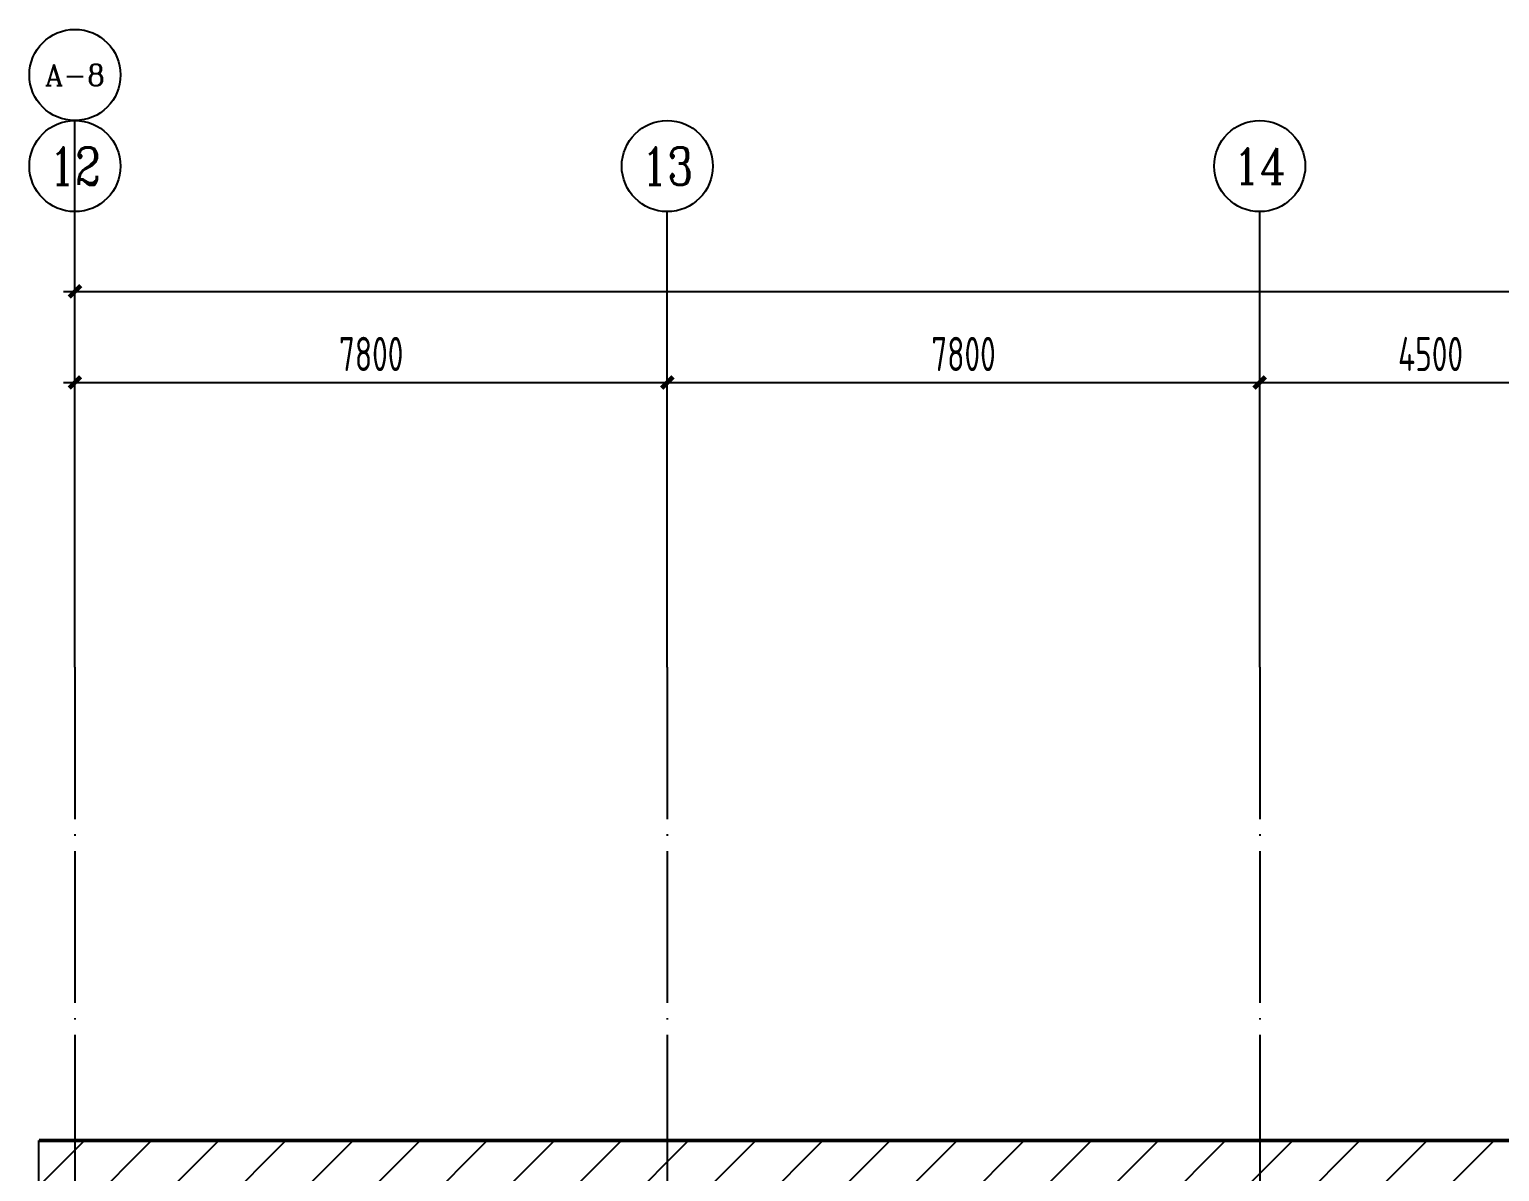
# Model space of a CAD drawing. Extents: x -502255 to 1362592, y -400300 to 332622.
# Drawn here: x -196185 to -176826, y -80590 to -65548 of the extents above; entities that cross this region are included whole.
import ezdxf
from ezdxf.enums import TextEntityAlignment as Align

# ---------------------------------------------------------------- set-up
doc = ezdxf.new("R2010")
doc.units = 0
doc.header["$LTSCALE"] = 1000
doc.header["$MEASUREMENT"] = 0
doc.linetypes.add('DOTE', pattern=[2.42, 2, -0.2, 0.02, -0.2])
for name, color, linetype in [('AXIS_TEXT', 7, 'Continuous'), ('HATCH', 253, 'Continuous'), ('S-DIM', 3, 'Continuous'), ('S-DOTE', 8, 'DOTE'), ('S-基础-筏板边线', 6, 'Continuous')]:
    doc.layers.add(name, color=color, linetype=linetype)
doc.styles.add('_TCH_AXIS', font='COMPLEX', dxfattribs={"bigfont": 'GBCBIG'})
doc.styles.add('COMPLEX', font='COMPLEX.shx', dxfattribs={"width": 0.65})
doc.styles.get("Standard").update_dxf_attribs({"font": 'tssdeng2.shx', "width": 0.7, "bigfont": '@@hztxt.shx'})
doc.dimstyles.new('TSSD_150_150', dxfattribs={"dimtxt": 450, "dimasz": 150, "dimexe": 150, "dimexo": 375, "dimgap": 150, "dimtad": 1, "dimdec": 0, "dimzin": 0, "dimdsep": 46, "dimtxsty": 'Standard', "dimblk": 'ARCHTICK', "dimcen": 0, "dimdle": 150, "dimclrt": 7, "dimadec": 0, "dimazin": 0, "dimtfac": 1, "dimtdec": 0, "dimtix": 1, "dimtmove": 2, "dimatfit": 3, "dimfxl": 1, "dimtolj": 1, "dimtzin": 0, "dimarcsym": 0})

# ---------------------------------------------------------------- blocks, each defined once
blk = doc.blocks.new('_ArchTick')
at = {"color": 0, "linetype": 'ByBlock', "const_width": 0.4}
blk.add_lwpolyline([(-0.5, -0.5), (0.5, 0.5)], dxfattribs=at)
blk = doc.blocks.new('*D2060')
at = {"layer": 'Defpoints', "color": 0, "transparency": 16777216}
for p in [(1004005, 262782), (996205, 259032), (1004005, 259032)]:
    blk.add_point(p, dxfattribs=at)
at = {"layer": 'S-DIM', "color": 0, "lineweight": -2, "transparency": 16777216}
for p, q in [((996205, 259407), (996205, 262932)), ((1004005, 259407), (1004005, 262932)), ((996055, 262782), (1004155, 262782))]:
    blk.add_line(p, q, dxfattribs=at)
at = {"layer": 'S-DIM', "color": 0, "lineweight": -2, "transparency": 16777216, "xscale": 150, "yscale": 150, "zscale": 150, "rotation": 180}
blk.add_blockref('_ArchTick', (996205, 262782), dxfattribs=at)
at = {"layer": 'S-DIM', "color": 0, "lineweight": -2, "transparency": 16777216, "xscale": 150, "yscale": 150, "zscale": 150}
blk.add_blockref('_ArchTick', (1004005, 262782), dxfattribs=at)
at = {"layer": 'S-DIM', "color": 7, "transparency": 16777216, "insert": (1000105, 263157), "char_height": 450, "attachment_point": 5}
blk.add_mtext('\\A1;7800', dxfattribs=at)
blk = doc.blocks.new('*D2061')
at = {"layer": 'Defpoints', "color": 0, "transparency": 16777216}
for p in [(1011805, 262782), (1004005, 259032), (1011805, 259032)]:
    blk.add_point(p, dxfattribs=at)
at = {"layer": 'S-DIM', "color": 0, "lineweight": -2, "transparency": 16777216}
for p, q in [((1004005, 259407), (1004005, 262932)), ((1011805, 259407), (1011805, 262932)), ((1003855, 262782), (1011955, 262782))]:
    blk.add_line(p, q, dxfattribs=at)
at = {"layer": 'S-DIM', "color": 0, "lineweight": -2, "transparency": 16777216, "xscale": 150, "yscale": 150, "zscale": 150, "rotation": 180}
blk.add_blockref('_ArchTick', (1004005, 262782), dxfattribs=at)
at = {"layer": 'S-DIM', "color": 0, "lineweight": -2, "transparency": 16777216, "xscale": 150, "yscale": 150, "zscale": 150}
blk.add_blockref('_ArchTick', (1011805, 262782), dxfattribs=at)
at = {"layer": 'S-DIM', "color": 7, "transparency": 16777216, "insert": (1007905, 263157), "char_height": 450, "attachment_point": 5}
blk.add_mtext('\\A1;7800', dxfattribs=at)
blk = doc.blocks.new('*D2062')
at = {"layer": 'Defpoints', "color": 0, "transparency": 16777216}
for p in [(1016305, 262782), (1011805, 259032), (1016305, 259032)]:
    blk.add_point(p, dxfattribs=at)
at = {"layer": 'S-DIM', "color": 0, "lineweight": -2, "transparency": 16777216}
for p, q in [((1011805, 259407), (1011805, 262932)), ((1016305, 259407), (1016305, 262932)), ((1011655, 262782), (1016455, 262782))]:
    blk.add_line(p, q, dxfattribs=at)
at = {"layer": 'S-DIM', "color": 0, "lineweight": -2, "transparency": 16777216, "xscale": 150, "yscale": 150, "zscale": 150, "rotation": 180}
blk.add_blockref('_ArchTick', (1011805, 262782), dxfattribs=at)
at = {"layer": 'S-DIM', "color": 0, "lineweight": -2, "transparency": 16777216, "xscale": 150, "yscale": 150, "zscale": 150}
blk.add_blockref('_ArchTick', (1016305, 262782), dxfattribs=at)
at = {"layer": 'S-DIM', "color": 7, "transparency": 16777216, "insert": (1014055, 263157), "char_height": 450, "attachment_point": 5}
blk.add_mtext('\\A1;4500', dxfattribs=at)
blk = doc.blocks.new('_AXISO')
blk.add_circle((0, 0), 0.5)
at = {"layer": 'AXIS_TEXT', "style": 'COMPLEX', "width": 1.041667}
blk.add_attdef('A', text='', height=0.56, dxfattribs=at).set_placement((-0.25, -0.28), (0.25, -0.28), align=Align.FIT)
blk = doc.blocks.new('*D2096')
at = {"layer": 'Defpoints', "color": 0, "transparency": 16777216}
for p in [(1116055, 263982), (996205, 259032), (1116055, 259032)]:
    blk.add_point(p, dxfattribs=at)
at = {"layer": 'S-DIM', "color": 0, "lineweight": -2, "transparency": 16777216}
for p, q in [((996205, 259407), (996205, 264132)), ((1116055, 259407), (1116055, 264132)), ((996055, 263982), (1116205, 263982))]:
    blk.add_line(p, q, dxfattribs=at)
at = {"layer": 'S-DIM', "color": 0, "lineweight": -2, "transparency": 16777216, "xscale": 150, "yscale": 150, "zscale": 150, "rotation": 180}
blk.add_blockref('_ArchTick', (996205, 263982), dxfattribs=at)
at = {"layer": 'S-DIM', "color": 0, "lineweight": -2, "transparency": 16777216, "xscale": 150, "yscale": 150, "zscale": 150}
blk.add_blockref('_ArchTick', (1116055, 263982), dxfattribs=at)
at = {"layer": 'S-DIM', "color": 7, "transparency": 16777216, "insert": (1056130, 264357), "char_height": 450, "attachment_point": 5}
blk.add_mtext('\\A1;119850', dxfattribs=at)
blk = doc.blocks.new('*D2097')
at = {"layer": 'Defpoints', "color": 0, "transparency": 16777216}
for p in [(1004005, 262782), (996205, 259032), (1004005, 259032)]:
    blk.add_point(p, dxfattribs=at)
at = {"layer": 'S-DIM', "color": 0, "lineweight": -2, "transparency": 16777216}
for p, q in [((996205, 259407), (996205, 262932)), ((1004005, 259407), (1004005, 262932)), ((996055, 262782), (1004155, 262782))]:
    blk.add_line(p, q, dxfattribs=at)
at = {"layer": 'S-DIM', "color": 0, "lineweight": -2, "transparency": 16777216, "xscale": 150, "yscale": 150, "zscale": 150, "rotation": 180}
blk.add_blockref('_ArchTick', (996205, 262782), dxfattribs=at)
at = {"layer": 'S-DIM', "color": 0, "lineweight": -2, "transparency": 16777216, "xscale": 150, "yscale": 150, "zscale": 150}
blk.add_blockref('_ArchTick', (1004005, 262782), dxfattribs=at)
at = {"layer": 'S-DIM', "color": 7, "transparency": 16777216, "insert": (1000105, 263157), "char_height": 450, "attachment_point": 5}
blk.add_mtext('\\A1;7800', dxfattribs=at)
blk = doc.blocks.new('*D2098')
at = {"layer": 'Defpoints', "color": 0, "transparency": 16777216}
for p in [(1011805, 262782), (1004005, 259032), (1011805, 259032)]:
    blk.add_point(p, dxfattribs=at)
at = {"layer": 'S-DIM', "color": 0, "lineweight": -2, "transparency": 16777216}
for p, q in [((1004005, 259407), (1004005, 262932)), ((1011805, 259407), (1011805, 262932)), ((1003855, 262782), (1011955, 262782))]:
    blk.add_line(p, q, dxfattribs=at)
at = {"layer": 'S-DIM', "color": 0, "lineweight": -2, "transparency": 16777216, "xscale": 150, "yscale": 150, "zscale": 150, "rotation": 180}
blk.add_blockref('_ArchTick', (1004005, 262782), dxfattribs=at)
at = {"layer": 'S-DIM', "color": 0, "lineweight": -2, "transparency": 16777216, "xscale": 150, "yscale": 150, "zscale": 150}
blk.add_blockref('_ArchTick', (1011805, 262782), dxfattribs=at)
at = {"layer": 'S-DIM', "color": 7, "transparency": 16777216, "insert": (1007905, 263157), "char_height": 450, "attachment_point": 5}
blk.add_mtext('\\A1;7800', dxfattribs=at)
blk = doc.blocks.new('*D2099')
at = {"layer": 'Defpoints', "color": 0, "transparency": 16777216}
for p in [(1016305, 262782), (1011805, 259032), (1016305, 259032)]:
    blk.add_point(p, dxfattribs=at)
at = {"layer": 'S-DIM', "color": 0, "lineweight": -2, "transparency": 16777216}
for p, q in [((1011805, 259407), (1011805, 262932)), ((1016305, 259407), (1016305, 262932)), ((1011655, 262782), (1016455, 262782))]:
    blk.add_line(p, q, dxfattribs=at)
at = {"layer": 'S-DIM', "color": 0, "lineweight": -2, "transparency": 16777216, "xscale": 150, "yscale": 150, "zscale": 150, "rotation": 180}
blk.add_blockref('_ArchTick', (1011805, 262782), dxfattribs=at)
at = {"layer": 'S-DIM', "color": 0, "lineweight": -2, "transparency": 16777216, "xscale": 150, "yscale": 150, "zscale": 150}
blk.add_blockref('_ArchTick', (1016305, 262782), dxfattribs=at)
at = {"layer": 'S-DIM', "color": 7, "transparency": 16777216, "insert": (1014055, 263157), "char_height": 450, "attachment_point": 5}
blk.add_mtext('\\A1;4500', dxfattribs=at)
blk = doc.blocks.new('dsadasd')
at = {"layer": 'S-DIM'}
for p, q in [((996204.9, 259031.5), (996204.9, 266231.5)), ((996204.9, 259031.5), (996204.9, 265031.5)), ((1004004.9, 259031.5), (1004004.9, 265031.5)), ((1011804.9, 259031.5), (1011804.9, 265031.5))]:
    blk.add_line(p, q, dxfattribs=at)
at = {"layer": 'S-DOTE', "color": 8, "linetype": 'DOTE'}
for p, q in [((996204.9, 259031.5), (996204.9, 84926.2)), ((1004004.9, 259031.5), (1004004.9, 84926.2)), ((1011804.9, 259031.5), (1011804.9, 84926.2))]:
    blk.add_line(p, q, dxfattribs=at)
at = {"layer": 'S-DIM'}
ref = blk.add_blockref('_AXISO', (996204.9, 266831.5), dxfattribs=dict(at, xscale=1200, yscale=1200, zscale=1200))
ref.add_attrib('A', 'A-8', dxfattribs={"layer": 'AXIS_TEXT', "height": 273.43, "style": '_TCH_AXIS'}).set_placement((995807.8, 266694.8), (996602, 266694.8), align=Align.FIT)
ref = blk.add_blockref('_AXISO', (996204.9, 265631.5), dxfattribs=dict(at, xscale=1200, yscale=1200, zscale=1200))
ref.add_attrib('A', '12', dxfattribs={"layer": 'AXIS_TEXT', "height": 492.67, "style": '_TCH_AXIS'}).set_placement((995864.7, 265385.2), (996545.1, 265385.2), align=Align.FIT)
ref = blk.add_blockref('_AXISO', (1004004.9, 265631.5), dxfattribs=dict(at, xscale=1200, yscale=1200, zscale=1200))
ref.add_attrib('A', '13', dxfattribs={"layer": 'AXIS_TEXT', "height": 492.67, "style": '_TCH_AXIS'}).set_placement((1003664.7, 265385.2), (1004345.1, 265385.2), align=Align.FIT)
ref = blk.add_blockref('_AXISO', (1011804.9, 265631.5), dxfattribs=dict(at, xscale=1200, yscale=1200, zscale=1200))
ref.add_attrib('A', '14', dxfattribs={"layer": 'AXIS_TEXT', "height": 471.11, "style": '_TCH_AXIS'}).set_placement((1011457.2, 265396), (1012152.6, 265396), align=Align.FIT)
for p1, p2, distance, picture, middle in [((996204.9, 259031.5), (1116054.9, 259031.5), 4950, '*D2096', (1056129.9, 264356.5)), ((996204.9, 259031.5), (1004004.9, 259031.5), 3750, '*D2060', (1000104.9, 263156.5)), ((996204.9, 259031.5), (1004004.9, 259031.5), 3750, '*D2097', (1000104.9, 263156.5)), ((1004004.9, 259031.5), (1011804.9, 259031.5), 3750, '*D2061', (1007904.9, 263156.5)), ((1004004.9, 259031.5), (1011804.9, 259031.5), 3750, '*D2098', (1007904.9, 263156.5)), ((1011804.9, 259031.5), (1016304.9, 259031.5), 3750, '*D2062', (1014054.9, 263156.5)), ((1011804.9, 259031.5), (1016304.9, 259031.5), 3750, '*D2099', (1014054.9, 263156.5))]:
    dim = blk.add_aligned_dim(p1=p1, p2=p2, distance=distance, dimstyle='TSSD_150_150', dxfattribs=at)
    dim.commit()
    dim.dimension.update_dxf_attribs({"geometry": picture, "text_midpoint": middle})

msp = doc.modelspace()

# ---------------------------------------------------------------- hatches: boundary and pattern name
at = {"layer": 'HATCH'}
h = msp.add_hatch(dxfattribs=at)
h.set_pattern_fill('ANSI31', color=256, scale=5000, style=0)
h.set_pattern_definition([(45, (-405192.8, 0), (-441.9417, 441.9417), [])])
h.paths.add_polyline_path([(-148328.5, -238520.4), (-196059.6, -238520.4), (-196059.6, -80179.6), (-176047.1, -80179.6), (-156034.6, -80179.6), (-156034.6, -95129.6), (-137734.6, -95129.6), (-137734.6, -150754.6), (-152484.6, -150754.6), (-152484.6, -148804.6), (-149509.6, -148804.6), (-149509.6, -143404.6), (-174634.6, -143404.6), (-174634.6, -142979.6), (-176334.6, -142979.6), (-176334.6, -144679.6), (-176114.2, -144679.6), (-176114.2, -155429.6), (-177009.7, -155429.6), (-177009.7, -157429.6), (-176309.6, -157429.6), (-176308, -164579.6), (-177009.7, -164579.6), (-177009.7, -166579.6), (-176308.7, -166579.6), (-176309.6, -173729.5), (-176859.7, -173729.6), (-176859.7, -175429.6), (-176308.5, -175429.6), (-176309.6, -182729.5), (-176859.7, -182729.6), (-176859.7, -184429.6), (-176308, -184429.6), (-176307.2, -191729.6), (-176859.7, -191729.6), (-176859.7, -193429.6), (-176309.6, -193429.6), (-176309.6, -200729.6), (-176859.7, -200729.6), (-176859.7, -202429.6), (-176309.6, -202429.6), (-176306.5, -210131.4), (-173034.6, -210130.1), (-173034.6, -210679.6), (-171334.6, -210679.6), (-171334.6, -210130.9), (-165884.6, -210130.4), (-165884.6, -211579.6), (-153709.7, -211578.7), (-153709.7, -210129.4), (-147734.6, -210128.8), (-147734.6, -210829.6), (-146884.7, -210829.6), (-146884.6, -212633.3), (-145404.3, -213966.2), (-145772.3, -214374.9), (-144509, -215512.4), (-144141, -215103.7), (-139652.7, -219145), (-140020.7, -219553.7), (-139611.9, -219921.8), (-140515.3, -220925), (-140775.4, -220690.8), (-141912.9, -221954.2), (-140649.6, -223091.7), (-140281.5, -222683), (-136850.3, -225772.5)])

# ---------------------------------------------------------------- linework, layer by layer
msp.add_lwpolyline([(-148328.5, -238520.4), (-196059.6, -238520.4), (-196059.6, -80179.6), (-156034.6, -80179.6), (-156034.6, -95129.6), (-137734.6, -95129.6), (-137734.6, -150754.6), (-152484.6, -150754.6), (-152484.6, -148804.6), (-149509.6, -148804.6), (-149509.6, -143404.6), (-176114.2, -143404.6), (-176114.2, -156129.6), (-176309.7, -156129.6), (-176306.5, -210131.4), (-146884.6, -210128.7), (-146884.6, -212633.3), (-139243.9, -219513), (-141284.8, -221779.6), (-136850.3, -225772.5), (-148328.5, -238520.4)], close=True)
at = {"layer": 'S-基础-筏板边线', "const_width": 50}
msp.add_lwpolyline([(-196059.6, -80179.6), (-73484.6, -80179.6), (-73484.6, -146355.8), (-72842.3, -145918), (-67548.3, -153685.3), (-80584.5, -162570.5), (-82784.6, -163696.4), (-82784.6, -170505), (-97990.9, -182614.8), (-148328.5, -238520.4)], dxfattribs=at)

# ---------------------------------------------------------------- block references
at = {"layer": 'S-DOTE'}
msp.add_blockref('dsadasd', (-1191789.6, -332979.9), dxfattribs=at)

doc.saveas('drawing.dxf')
